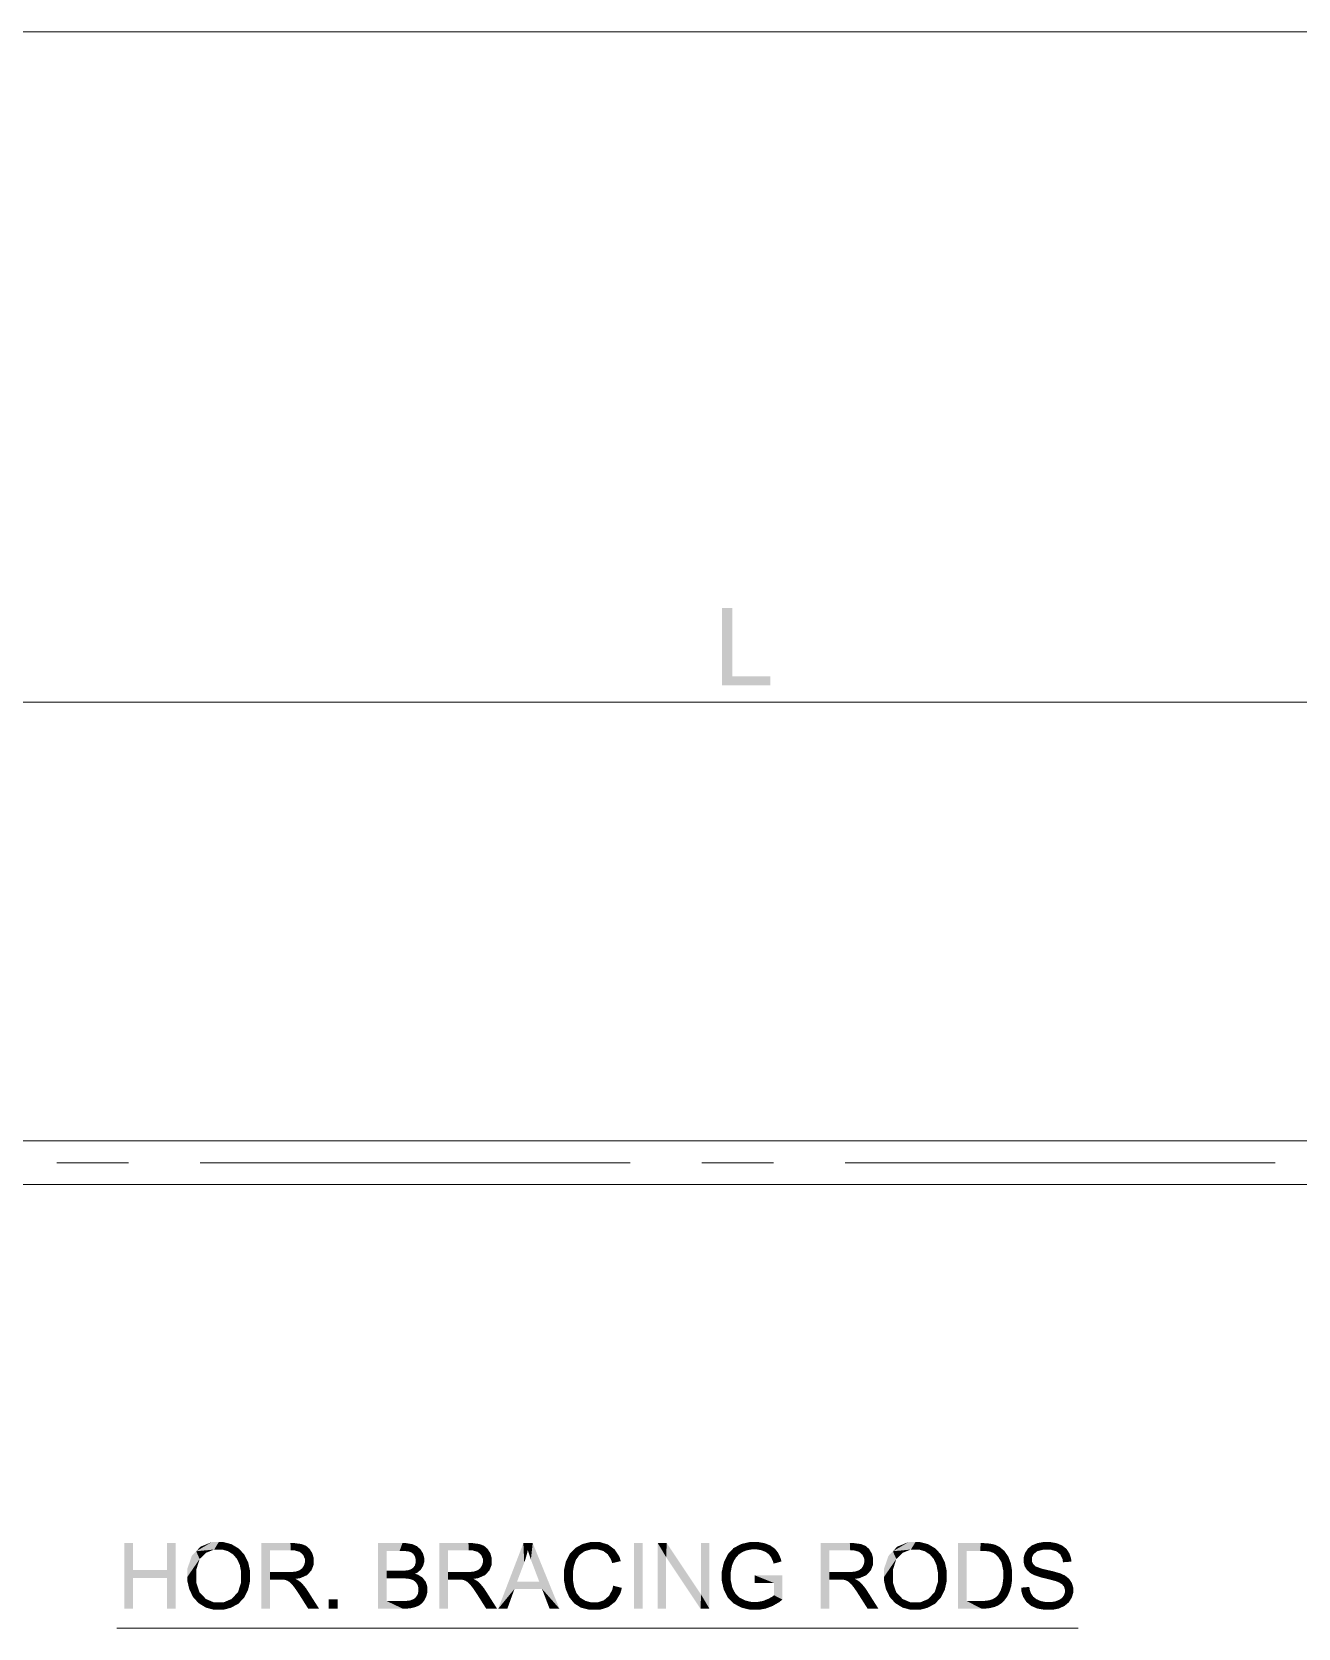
# Model space of a CAD drawing. Header units: millimetres. Extents: x 2 to 579, y 1 to 405.
# Drawn here: x 150.9 to 195.1, y 162.3 to 218 of the extents above; entities that cross this region are included whole.
import ezdxf

# ---------------------------------------------------------------- set-up
doc = ezdxf.new("R2010")
doc.units = ezdxf.units.MM
doc.linetypes.add('XKITLINE00', pattern=[0])
doc.layers.add('GraphicObject', color=6, linetype='Continuous', lineweight=0)
doc.layers.add('LinkedObject', color=7, linetype='Continuous', lineweight=0)

# ---------------------------------------------------------------- blocks, each defined once
blk = doc.blocks.new('*A3')
at = {"layer": 'GraphicObject', "color": 3, "linetype": 'XKITLINE00', "lineweight": 0}
blk.add_line((242.663, 218.012), (108.104, 218.012), dxfattribs=at)
blk = doc.blocks.new('*A4')
at = {"layer": 'LinkedObject'}
for points in [[(175.356, 197.909), (175, 195.209), (175, 197.909)], [(175.356, 195.527), (175, 195.209), (175.356, 197.909)], [(175, 195.209), (175.356, 195.527), (176.685, 195.209)], [(176.685, 195.209), (175.356, 195.527), (176.685, 195.527)], [(154.447, 164.332), (154.145, 162.985), (154.145, 165.272)], [(154.447, 164.332), (154.145, 165.272), (154.447, 165.272)], [(155.938, 165.272), (155.636, 164.332), (155.636, 165.272)], [(155.636, 164.062), (155.636, 164.332), (155.938, 165.272)], [(155.636, 164.062), (155.938, 165.272), (155.938, 162.985)], [(156.653, 164.989), (156.347, 164.098), (156.5, 164.828)], [(156.774, 164.72), (156.347, 164.098), (156.653, 164.989)], [(157.2, 165.311), (156.653, 164.989), (156.805, 165.15)], [(157.442, 165.311), (156.653, 164.989), (157.2, 165.311)], [(157.282, 165.05), (156.653, 164.989), (157.442, 165.311)], [(157.006, 164.94), (156.653, 164.989), (157.282, 165.05)], [(156.653, 164.989), (157.006, 164.94), (156.89, 164.83)], [(156.774, 164.72), (156.653, 164.989), (156.89, 164.83)], [(157.282, 165.05), (157.442, 165.311), (157.443, 165.05)], [(157.442, 165.311), (157.556, 165.05), (157.443, 165.05)], [(157.885, 165.236), (157.442, 165.311), (157.6, 165.311)], [(158.012, 165.16), (157.442, 165.311), (157.885, 165.236)], [(157.761, 164.993), (157.442, 165.311), (158.012, 165.16)], [(157.556, 165.05), (157.442, 165.311), (157.761, 164.993)], [(157.761, 164.993), (158.012, 165.16), (157.852, 164.936)], [(158.012, 165.16), (157.942, 164.879), (157.852, 164.936)], [(157.942, 164.879), (158.012, 165.16), (158.081, 164.717)], [(158.333, 164.874), (158.012, 165.16), (158.14, 165.084)], [(158.4, 164.738), (158.012, 165.16), (158.333, 164.874)], [(158.081, 164.717), (158.012, 165.16), (158.4, 164.738)], [(159.231, 164.264), (158.929, 162.985), (158.929, 165.272)], [(158.929, 165.272), (159.231, 165.021), (159.231, 164.264)], [(159.953, 165.021), (158.929, 165.272), (159.941, 165.272)], [(159.231, 165.021), (158.929, 165.272), (159.953, 165.021)], [(159.941, 165.272), (160.08, 165.021), (159.953, 165.021)], [(160.326, 165.241), (159.941, 165.272), (160.094, 165.272)], [(160.405, 165.211), (159.941, 165.272), (160.326, 165.241)], [(160.266, 164.968), (159.941, 165.272), (160.405, 165.211)], [(160.08, 165.021), (159.941, 165.272), (160.266, 164.968)], [(160.405, 165.211), (160.325, 164.916), (160.266, 164.968)], [(160.485, 165.18), (160.325, 164.916), (160.405, 165.211)], [(160.325, 164.916), (160.485, 165.18), (160.384, 164.864)], [(160.384, 164.864), (160.485, 165.18), (160.659, 164.993)], [(160.659, 164.993), (160.443, 164.73), (160.384, 164.864)], [(160.706, 164.915), (160.443, 164.73), (160.659, 164.993)], [(160.754, 164.743), (160.443, 164.73), (160.706, 164.915)], [(160.659, 164.993), (160.485, 165.18), (160.611, 165.071)], [(162.991, 165.272), (163.292, 164.042), (162.991, 162.985)], [(163.292, 164.312), (163.292, 164.042), (162.991, 165.272)], [(162.991, 165.272), (163.292, 165.002), (163.292, 164.312)], [(163.75, 165.002), (162.991, 165.272), (163.849, 165.272)], [(163.292, 165.002), (162.991, 165.272), (163.75, 165.002)], [(163.75, 165.002), (163.849, 165.272), (163.874, 165.002)], [(163.849, 165.272), (164.048, 164.986), (163.874, 165.002)], [(163.98, 165.272), (164.048, 164.986), (163.849, 165.272)], [(164.19, 165.238), (164.048, 164.986), (163.98, 165.272)], [(164.048, 164.986), (164.19, 165.238), (164.099, 164.97)], [(164.099, 164.97), (164.19, 165.238), (164.15, 164.954)], [(164.15, 164.954), (164.19, 165.238), (164.27, 165.203)], [(164.27, 165.203), (164.228, 164.895), (164.15, 164.954)], [(164.349, 165.168), (164.228, 164.895), (164.27, 165.203)], [(164.473, 165.061), (164.228, 164.895), (164.349, 165.168)], [(164.518, 164.989), (164.228, 164.895), (164.473, 165.061)], [(164.228, 164.895), (164.518, 164.989), (164.255, 164.852)], [(164.518, 164.989), (164.283, 164.809), (164.255, 164.852)], [(164.283, 164.809), (164.518, 164.989), (164.31, 164.709)], [(164.31, 164.709), (164.518, 164.989), (164.607, 164.687)], [(164.607, 164.766), (164.518, 164.989), (164.563, 164.917)], [(164.607, 164.687), (164.518, 164.989), (164.607, 164.766)], [(165.44, 164.264), (165.138, 162.985), (165.138, 165.272)], [(165.138, 165.272), (165.44, 165.021), (165.44, 164.264)], [(166.162, 165.021), (165.138, 165.272), (166.15, 165.272)], [(165.44, 165.021), (165.138, 165.272), (166.162, 165.021)], [(166.15, 165.272), (166.29, 165.021), (166.162, 165.021)], [(166.535, 165.241), (166.15, 165.272), (166.303, 165.272)], [(166.614, 165.211), (166.15, 165.272), (166.535, 165.241)], [(166.475, 164.968), (166.15, 165.272), (166.614, 165.211)], [(166.29, 165.021), (166.15, 165.272), (166.475, 164.968)], [(166.614, 165.211), (166.534, 164.916), (166.475, 164.968)], [(166.694, 165.18), (166.534, 164.916), (166.614, 165.211)], [(166.534, 164.916), (166.694, 165.18), (166.593, 164.864)], [(166.593, 164.864), (166.694, 165.18), (166.868, 164.993)], [(166.868, 164.993), (166.652, 164.73), (166.593, 164.864)], [(166.915, 164.915), (166.652, 164.73), (166.868, 164.993)], [(166.963, 164.743), (166.652, 164.73), (166.915, 164.915)], [(166.868, 164.993), (166.694, 165.18), (166.82, 165.071)], [(168.066, 165.272), (168.096, 164.594), (167.188, 162.985)], [(168.096, 164.594), (168.066, 165.272), (168.135, 164.703)], [(168.135, 164.703), (168.066, 165.272), (168.197, 164.922)], [(168.197, 164.922), (168.066, 165.272), (168.22, 165.032)], [(168.392, 165.272), (168.22, 165.032), (168.066, 165.272)], [(168.22, 165.032), (168.392, 165.272), (168.247, 164.939)], [(168.247, 164.939), (168.392, 165.272), (168.328, 164.701)], [(168.328, 164.701), (168.392, 165.272), (168.382, 164.556)], [(168.382, 164.556), (168.392, 165.272), (168.621, 163.925)], [(168.621, 163.925), (168.392, 165.272), (168.715, 163.678)], [(168.715, 163.678), (168.392, 165.272), (169.325, 162.985)], [(169.685, 164.902), (170.024, 164.863), (169.617, 164.769)], [(169.879, 165.104), (170.024, 164.863), (169.685, 164.902)], [(170.005, 165.173), (170.024, 164.863), (169.879, 165.104)], [(170.131, 165.242), (170.421, 165.053), (170.005, 165.173)], [(170.005, 165.173), (170.421, 165.053), (170.201, 164.99)], [(170.024, 164.863), (170.005, 165.173), (170.112, 164.926)], [(170.112, 164.926), (170.005, 165.173), (170.201, 164.99)], [(170.408, 165.311), (170.421, 165.053), (170.131, 165.242)], [(170.559, 165.311), (170.421, 165.053), (170.408, 165.311)], [(170.421, 165.053), (170.559, 165.311), (170.553, 165.053)], [(170.559, 165.311), (170.667, 165.053), (170.553, 165.053)], [(171.019, 165.224), (170.559, 165.311), (170.731, 165.311)], [(171.136, 165.137), (170.559, 165.311), (171.019, 165.224)], [(170.858, 164.996), (170.559, 165.311), (171.136, 165.137)], [(170.667, 165.053), (170.559, 165.311), (170.858, 164.996)], [(170.858, 164.996), (171.136, 165.137), (170.933, 164.939)], [(171.136, 165.137), (171.009, 164.882), (170.933, 164.939)], [(171.009, 164.882), (171.136, 165.137), (171.124, 164.7)], [(171.124, 164.7), (171.136, 165.137), (171.461, 164.645)], [(171.415, 164.804), (171.136, 165.137), (171.253, 165.049)], [(171.461, 164.645), (171.136, 165.137), (171.415, 164.804)], [(172.225, 165.272), (171.923, 162.985), (171.923, 165.272)], [(172.225, 162.985), (171.923, 162.985), (172.225, 165.272)], [(172.756, 165.272), (173.046, 164.781), (172.756, 162.985)], [(173.046, 164.781), (172.756, 165.272), (173.066, 165.272)], [(173.046, 164.781), (173.066, 165.272), (174.245, 162.985)], [(174.245, 162.985), (173.066, 165.272), (174.265, 163.477)], [(174.556, 165.272), (174.265, 163.477), (174.265, 165.272)], [(174.556, 162.985), (174.265, 163.477), (174.556, 165.272)], [(175.529, 165.171), (175.127, 164.741), (175.398, 165.101)], [(175.699, 164.958), (175.127, 164.741), (175.529, 165.171)], [(175.398, 165.101), (175.127, 164.741), (175.197, 164.886)], [(175.577, 164.875), (175.127, 164.741), (175.699, 164.958)], [(175.962, 165.311), (175.529, 165.171), (175.66, 165.241)], [(176.03, 165.053), (175.529, 165.171), (175.962, 165.311)], [(175.529, 165.171), (175.775, 164.99), (175.699, 164.958)], [(175.775, 164.99), (175.529, 165.171), (175.85, 165.021)], [(175.85, 165.021), (175.529, 165.171), (176.03, 165.053)], [(176.134, 165.053), (175.962, 165.311), (176.133, 165.311)], [(176.03, 165.053), (175.962, 165.311), (176.134, 165.053)], [(176.133, 165.311), (176.22, 165.053), (176.134, 165.053)], [(176.257, 165.311), (176.22, 165.053), (176.133, 165.311)], [(176.22, 165.053), (176.257, 165.311), (176.378, 165.023)], [(176.581, 165.231), (176.257, 165.311), (176.481, 165.271)], [(176.378, 165.023), (176.257, 165.311), (176.581, 165.231)], [(176.378, 165.023), (176.581, 165.231), (176.449, 164.993)], [(176.581, 165.231), (176.52, 164.963), (176.449, 164.993)], [(176.52, 164.963), (176.581, 165.231), (176.629, 164.883)], [(176.839, 165.079), (176.581, 165.231), (176.682, 165.191)], [(176.896, 165.007), (176.581, 165.231), (176.839, 165.079)], [(176.629, 164.883), (176.581, 165.231), (176.896, 165.007)], [(176.629, 164.883), (176.896, 165.007), (176.667, 164.833)], [(176.896, 165.007), (176.705, 164.783), (176.667, 164.833)], [(176.705, 164.783), (176.896, 165.007), (176.769, 164.645)], [(176.769, 164.645), (176.896, 165.007), (177.039, 164.748)], [(177.039, 164.748), (176.896, 165.007), (176.953, 164.935)], [(178.743, 164.264), (178.441, 162.985), (178.441, 165.272)], [(178.441, 165.272), (178.743, 165.021), (178.743, 164.264)], [(179.466, 165.021), (178.441, 165.272), (179.453, 165.272)], [(178.743, 165.021), (178.441, 165.272), (179.466, 165.021)], [(179.453, 165.272), (179.593, 165.021), (179.466, 165.021)], [(179.838, 165.241), (179.453, 165.272), (179.606, 165.272)], [(179.917, 165.211), (179.453, 165.272), (179.838, 165.241)], [(179.779, 164.968), (179.453, 165.272), (179.917, 165.211)], [(179.593, 165.021), (179.453, 165.272), (179.779, 164.968)], [(179.917, 165.211), (179.837, 164.916), (179.779, 164.968)], [(179.997, 165.18), (179.837, 164.916), (179.917, 165.211)], [(179.837, 164.916), (179.997, 165.18), (179.896, 164.864)], [(179.896, 164.864), (179.997, 165.18), (180.171, 164.993)], [(180.171, 164.993), (179.955, 164.73), (179.896, 164.864)], [(180.219, 164.915), (179.955, 164.73), (180.171, 164.993)], [(180.266, 164.743), (179.955, 164.73), (180.219, 164.915)], [(180.171, 164.993), (179.997, 165.18), (180.124, 165.071)], [(180.954, 164.989), (180.648, 164.098), (180.801, 164.828)], [(181.075, 164.72), (180.648, 164.098), (180.954, 164.989)], [(181.501, 165.311), (180.954, 164.989), (181.107, 165.15)], [(181.743, 165.311), (180.954, 164.989), (181.501, 165.311)], [(181.584, 165.05), (180.954, 164.989), (181.743, 165.311)], [(181.307, 164.94), (180.954, 164.989), (181.584, 165.05)], [(180.954, 164.989), (181.307, 164.94), (181.191, 164.83)], [(181.075, 164.72), (180.954, 164.989), (181.191, 164.83)], [(181.584, 165.05), (181.743, 165.311), (181.744, 165.05)], [(181.743, 165.311), (181.858, 165.05), (181.744, 165.05)], [(182.186, 165.236), (181.743, 165.311), (181.901, 165.311)], [(182.314, 165.16), (181.743, 165.311), (182.186, 165.236)], [(182.062, 164.993), (181.743, 165.311), (182.314, 165.16)], [(181.858, 165.05), (181.743, 165.311), (182.062, 164.993)], [(182.062, 164.993), (182.314, 165.16), (182.153, 164.936)], [(182.314, 165.16), (182.244, 164.879), (182.153, 164.936)], [(182.244, 164.879), (182.314, 165.16), (182.382, 164.717)], [(182.634, 164.874), (182.314, 165.16), (182.441, 165.084)], [(182.701, 164.738), (182.314, 165.16), (182.634, 164.874)], [(182.382, 164.717), (182.314, 165.16), (182.701, 164.738)], [(183.225, 165.272), (183.527, 165.002), (183.225, 162.985)], [(184.008, 165.002), (183.225, 165.272), (184.013, 165.272)], [(183.527, 165.002), (183.225, 165.272), (184.008, 165.002)], [(183.225, 162.985), (183.527, 165.002), (183.527, 163.255)], [(184.013, 165.272), (184.143, 165.002), (184.008, 165.002)], [(184.146, 165.272), (184.143, 165.002), (184.013, 165.272)], [(184.146, 165.272), (184.339, 164.979), (184.143, 165.002)], [(184.349, 165.256), (184.339, 164.979), (184.146, 165.272)], [(184.419, 165.24), (184.339, 164.979), (184.349, 165.256)], [(184.419, 165.24), (184.399, 164.956), (184.339, 164.979)], [(184.399, 164.956), (184.419, 165.24), (184.484, 164.923)], [(184.685, 165.135), (184.419, 165.24), (184.518, 165.217)], [(184.754, 165.076), (184.419, 165.24), (184.685, 165.135)], [(184.627, 164.794), (184.419, 165.24), (184.754, 165.076)], [(184.484, 164.923), (184.419, 165.24), (184.627, 164.794)], [(184.754, 165.076), (184.686, 164.697), (184.627, 164.794)], [(184.845, 164.999), (184.686, 164.697), (184.754, 165.076)], [(184.98, 164.804), (184.686, 164.697), (184.845, 164.999)], [(185.613, 165.004), (185.515, 164.68), (185.564, 164.929)], [(185.868, 164.893), (185.515, 164.68), (185.613, 165.004)], [(185.564, 164.929), (185.515, 164.68), (185.515, 164.767)], [(185.805, 164.771), (185.515, 164.68), (185.868, 164.893)], [(185.662, 165.08), (185.931, 164.943), (185.613, 165.004)], [(185.613, 165.004), (185.931, 164.943), (185.868, 164.893)], [(185.805, 165.194), (185.931, 164.943), (185.662, 165.08)], [(185.993, 164.993), (185.805, 165.194), (185.9, 165.233)], [(185.931, 164.943), (185.805, 165.194), (185.993, 164.993)], [(185.994, 165.272), (186.193, 165.044), (185.9, 165.233)], [(185.9, 165.233), (186.193, 165.044), (185.993, 164.993)], [(186.203, 165.311), (186.193, 165.044), (185.994, 165.272)], [(186.319, 165.311), (186.193, 165.044), (186.203, 165.311)], [(186.193, 165.044), (186.319, 165.311), (186.33, 165.044)], [(186.319, 165.311), (186.462, 165.044), (186.33, 165.044)], [(186.67, 165.27), (186.319, 165.311), (186.446, 165.311)], [(186.767, 165.229), (186.319, 165.311), (186.67, 165.27)], [(186.661, 164.988), (186.319, 165.311), (186.767, 165.229)], [(186.462, 165.044), (186.319, 165.311), (186.661, 164.988)], [(186.767, 165.229), (186.729, 164.933), (186.661, 164.988)], [(186.864, 165.188), (186.729, 164.933), (186.767, 165.229)], [(186.729, 164.933), (186.864, 165.188), (186.796, 164.877)], [(186.796, 164.877), (186.864, 165.188), (187.065, 164.988)], [(187.065, 164.988), (186.875, 164.713), (186.796, 164.877)], [(187.065, 164.988), (186.864, 165.188), (187.013, 165.068)], [(187.117, 164.908), (186.875, 164.713), (187.065, 164.988)], [(187.173, 164.728), (186.875, 164.713), (187.117, 164.908)], [(154.447, 164.062), (154.145, 162.985), (154.447, 164.332)], [(154.447, 164.332), (155.636, 164.062), (154.447, 164.062)], [(155.636, 164.332), (155.636, 164.062), (154.447, 164.332)], [(156.5, 164.828), (156.347, 164.098), (156.347, 164.383)], [(156.658, 164.351), (156.347, 164.098), (156.774, 164.72)], [(156.347, 164.098), (156.658, 164.351), (156.658, 164.093)], [(158.081, 164.717), (158.4, 164.738), (158.128, 164.613)], [(158.4, 164.738), (158.175, 164.509), (158.128, 164.613)], [(158.175, 164.509), (158.4, 164.738), (158.222, 164.266)], [(158.222, 164.266), (158.4, 164.738), (158.533, 164.296)], [(158.533, 164.296), (158.4, 164.738), (158.467, 164.603)], [(160.263, 164.328), (160.597, 164.238), (160.204, 164.307)], [(160.597, 164.238), (160.263, 164.328), (160.352, 164.397)], [(160.382, 164.444), (160.597, 164.238), (160.352, 164.397)], [(160.413, 164.491), (160.597, 164.238), (160.382, 164.444)], [(160.413, 164.491), (160.754, 164.648), (160.597, 164.238)], [(160.443, 164.594), (160.754, 164.648), (160.413, 164.491)], [(160.754, 164.648), (160.443, 164.73), (160.754, 164.743)], [(160.443, 164.73), (160.754, 164.648), (160.443, 164.649)], [(160.754, 164.648), (160.443, 164.594), (160.443, 164.649)], [(160.597, 164.238), (160.754, 164.648), (160.675, 164.322)], [(160.675, 164.322), (160.754, 164.648), (160.754, 164.527)], [(164.033, 164.325), (164.288, 164.202), (163.889, 164.312)], [(164.077, 164.338), (164.368, 164.242), (164.033, 164.325)], [(164.288, 164.202), (164.033, 164.325), (164.368, 164.242)], [(164.135, 164.355), (164.368, 164.242), (164.077, 164.338)], [(164.222, 164.412), (164.368, 164.242), (164.135, 164.355)], [(164.528, 164.411), (164.222, 164.412), (164.281, 164.492)], [(164.488, 164.346), (164.222, 164.412), (164.528, 164.411)], [(164.368, 164.242), (164.222, 164.412), (164.488, 164.346)], [(164.281, 164.492), (164.607, 164.687), (164.528, 164.411)], [(164.31, 164.592), (164.607, 164.687), (164.281, 164.492)], [(164.607, 164.687), (164.31, 164.652), (164.31, 164.709)], [(164.31, 164.652), (164.607, 164.687), (164.31, 164.592)], [(164.528, 164.411), (164.607, 164.687), (164.568, 164.476)], [(164.568, 164.476), (164.607, 164.687), (164.607, 164.614)], [(166.472, 164.328), (166.806, 164.238), (166.413, 164.307)], [(166.806, 164.238), (166.472, 164.328), (166.561, 164.397)], [(166.591, 164.444), (166.806, 164.238), (166.561, 164.397)], [(166.622, 164.491), (166.806, 164.238), (166.591, 164.444)], [(166.622, 164.491), (166.963, 164.648), (166.806, 164.238)], [(166.652, 164.594), (166.963, 164.648), (166.622, 164.491)], [(166.963, 164.648), (166.652, 164.73), (166.963, 164.743)], [(166.652, 164.73), (166.963, 164.648), (166.652, 164.649)], [(166.963, 164.648), (166.652, 164.594), (166.652, 164.649)], [(166.806, 164.238), (166.963, 164.648), (166.884, 164.322)], [(166.884, 164.322), (166.963, 164.648), (166.963, 164.527)], [(167.188, 162.985), (168.096, 164.594), (167.844, 163.925)], [(169.828, 164.48), (169.481, 164.325), (169.549, 164.636)], [(169.792, 164.261), (169.481, 164.325), (169.828, 164.48)], [(169.864, 164.587), (169.549, 164.636), (169.617, 164.769)], [(169.828, 164.48), (169.549, 164.636), (169.864, 164.587)], [(169.617, 164.769), (170.024, 164.863), (169.9, 164.693)], [(169.864, 164.587), (169.617, 164.769), (169.9, 164.693)], [(171.124, 164.7), (171.461, 164.645), (171.164, 164.575)], [(172.756, 162.985), (173.046, 164.781), (173.046, 162.985)], [(175.127, 164.741), (174.988, 164.285), (175.058, 164.596)], [(175.343, 164.491), (174.988, 164.285), (175.127, 164.741)], [(175.299, 164.261), (174.988, 164.285), (175.343, 164.491)], [(175.531, 164.823), (175.127, 164.741), (175.577, 164.875)], [(175.484, 164.772), (175.127, 164.741), (175.531, 164.823)], [(175.412, 164.659), (175.127, 164.741), (175.484, 164.772)], [(175.127, 164.741), (175.412, 164.659), (175.386, 164.597)], [(175.343, 164.491), (175.127, 164.741), (175.386, 164.597)], [(176.769, 164.645), (177.039, 164.748), (176.795, 164.558)], [(176.795, 164.558), (177.039, 164.748), (177.069, 164.633)], [(179.775, 164.328), (180.109, 164.238), (179.717, 164.307)], [(180.109, 164.238), (179.775, 164.328), (179.864, 164.397)], [(179.894, 164.444), (180.109, 164.238), (179.864, 164.397)], [(179.925, 164.491), (180.109, 164.238), (179.894, 164.444)], [(179.925, 164.491), (180.266, 164.648), (180.109, 164.238)], [(179.955, 164.594), (180.266, 164.648), (179.925, 164.491)], [(180.266, 164.648), (179.955, 164.73), (180.266, 164.743)], [(179.955, 164.73), (180.266, 164.648), (179.955, 164.649)], [(180.266, 164.648), (179.955, 164.594), (179.955, 164.649)], [(180.109, 164.238), (180.266, 164.648), (180.187, 164.322)], [(180.187, 164.322), (180.266, 164.648), (180.266, 164.527)], [(180.801, 164.828), (180.648, 164.098), (180.648, 164.383)], [(180.959, 164.351), (180.648, 164.098), (181.075, 164.72)], [(180.648, 164.098), (180.959, 164.351), (180.959, 164.093)], [(182.382, 164.717), (182.701, 164.738), (182.429, 164.613)], [(182.701, 164.738), (182.476, 164.509), (182.429, 164.613)], [(182.476, 164.509), (182.701, 164.738), (182.523, 164.266)], [(182.523, 164.266), (182.701, 164.738), (182.834, 164.296)], [(182.834, 164.296), (182.701, 164.738), (182.768, 164.603)], [(184.686, 164.697), (184.98, 164.804), (184.745, 164.601)], [(184.745, 164.601), (184.98, 164.804), (185.025, 164.685)], [(185.025, 164.685), (184.803, 164.325), (184.745, 164.601)], [(185.07, 164.566), (184.803, 164.325), (185.025, 164.685)], [(185.114, 164.294), (184.803, 164.325), (185.07, 164.566)], [(185.114, 164.141), (184.803, 164.325), (185.114, 164.294)], [(184.803, 164.325), (185.114, 164.141), (184.803, 164.146)], [(185.515, 164.68), (185.805, 164.771), (185.805, 164.7)], [(185.805, 164.639), (185.515, 164.68), (185.805, 164.7)], [(185.515, 164.68), (185.805, 164.639), (185.515, 164.602)], [(185.515, 164.602), (185.805, 164.639), (185.555, 164.459)], [(185.555, 164.459), (185.805, 164.639), (185.595, 164.395)], [(185.595, 164.395), (185.805, 164.639), (185.85, 164.537)], [(185.85, 164.537), (185.756, 164.225), (185.595, 164.395)], [(185.595, 164.395), (185.756, 164.225), (185.635, 164.332)], [(185.894, 164.497), (185.756, 164.225), (185.85, 164.537)], [(185.756, 164.225), (185.894, 164.497), (185.838, 164.182)], [(185.838, 164.182), (185.894, 164.497), (185.938, 164.458)], [(185.838, 164.182), (185.938, 164.458), (185.901, 164.149)], [(185.901, 164.149), (185.938, 164.458), (186.122, 164.077)], [(186.122, 164.077), (185.938, 164.458), (186.166, 164.376)], [(186.122, 164.077), (186.166, 164.376), (186.279, 164.039)], [(186.279, 164.039), (186.166, 164.376), (186.35, 164.334)], [(186.279, 164.039), (186.35, 164.334), (186.436, 164.002)], [(186.436, 164.002), (186.35, 164.334), (186.534, 164.293)], [(187.177, 164.627), (186.875, 164.713), (187.173, 164.728)], [(186.875, 164.713), (187.177, 164.627), (186.887, 164.605)], [(154.145, 162.985), (154.447, 164.062), (154.447, 162.985)], [(155.636, 164.062), (155.938, 162.985), (155.636, 162.985)], [(156.347, 164.098), (156.658, 163.887), (156.347, 163.948)], [(156.658, 163.887), (156.347, 164.098), (156.658, 164.093)], [(156.347, 163.948), (156.658, 163.887), (156.412, 163.663)], [(156.412, 163.663), (156.658, 163.887), (156.478, 163.528)], [(156.478, 163.528), (156.658, 163.887), (156.769, 163.561)], [(158.112, 163.565), (158.533, 164.125), (158.393, 163.503)], [(158.222, 163.906), (158.533, 164.125), (158.112, 163.565)], [(158.222, 164.126), (158.533, 164.296), (158.533, 164.125)], [(158.222, 164.266), (158.533, 164.296), (158.222, 164.126)], [(158.533, 164.125), (158.222, 163.906), (158.222, 164.126)], [(158.393, 163.503), (158.533, 164.125), (158.463, 163.64)], [(158.463, 163.64), (158.533, 164.125), (158.533, 163.951)], [(159.231, 164.264), (159.231, 164.001), (158.929, 162.985)], [(158.929, 162.985), (159.231, 164.001), (159.231, 162.985)], [(159.581, 164.001), (159.231, 164.264), (159.88, 164.264)], [(159.231, 164.001), (159.231, 164.264), (159.581, 164.001)], [(159.581, 164.001), (159.88, 164.264), (159.64, 164.001)], [(159.64, 164.001), (159.88, 164.264), (159.724, 163.995)], [(159.724, 163.995), (159.88, 164.264), (159.749, 163.99)], [(159.749, 163.99), (159.88, 164.264), (159.784, 163.981)], [(159.784, 163.981), (159.88, 164.264), (159.853, 163.951)], [(159.853, 163.951), (159.88, 164.264), (159.984, 164.264)], [(159.853, 163.951), (159.984, 164.264), (159.887, 163.929)], [(159.984, 164.264), (160.111, 164.026), (159.887, 163.929)], [(159.887, 163.929), (160.111, 164.026), (159.921, 163.907)], [(160.111, 164.026), (159.998, 163.831), (159.921, 163.907)], [(160.146, 164.285), (160.111, 164.026), (159.984, 164.264)], [(160.171, 163.997), (159.998, 163.831), (160.111, 164.026)], [(159.998, 163.831), (160.171, 163.997), (160.041, 163.776)], [(160.041, 163.776), (160.171, 163.997), (160.083, 163.722)], [(160.083, 163.722), (160.171, 163.997), (160.293, 163.912)], [(160.293, 163.912), (160.193, 163.564), (160.083, 163.722)], [(160.111, 164.026), (160.146, 164.285), (160.275, 164.049)], [(160.204, 164.307), (160.597, 164.238), (160.146, 164.285)], [(160.518, 164.155), (160.146, 164.285), (160.597, 164.238)], [(160.275, 164.049), (160.146, 164.285), (160.518, 164.155)], [(160.293, 163.912), (160.171, 163.997), (160.262, 163.94)], [(160.359, 163.851), (160.193, 163.564), (160.293, 163.912)], [(160.484, 163.699), (160.193, 163.564), (160.359, 163.851)], [(162.991, 162.985), (163.292, 164.042), (163.292, 163.255)], [(163.822, 164.042), (163.292, 164.312), (163.788, 164.312)], [(163.292, 164.042), (163.292, 164.312), (163.822, 164.042)], [(163.932, 164.042), (163.788, 164.312), (163.889, 164.312)], [(163.822, 164.042), (163.788, 164.312), (163.932, 164.042)], [(163.889, 164.312), (164.288, 164.202), (163.932, 164.042)], [(163.932, 164.042), (164.288, 164.202), (164.099, 164.023)], [(164.288, 164.202), (164.158, 164.004), (164.099, 164.023)], [(164.158, 164.004), (164.288, 164.202), (164.216, 163.985)], [(164.216, 163.985), (164.288, 164.202), (164.307, 163.918)], [(164.551, 164.068), (164.288, 164.202), (164.392, 164.172)], [(164.307, 163.918), (164.288, 164.202), (164.551, 164.068)], [(164.307, 163.918), (164.551, 164.068), (164.34, 163.871)], [(164.34, 163.871), (164.551, 164.068), (164.373, 163.824)], [(164.373, 163.824), (164.551, 164.068), (164.606, 163.995)], [(164.606, 163.995), (164.406, 163.713), (164.373, 163.824)], [(164.662, 163.921), (164.406, 163.713), (164.606, 163.995)], [(164.717, 163.748), (164.406, 163.713), (164.662, 163.921)], [(165.44, 164.264), (165.44, 164.001), (165.138, 162.985)], [(165.138, 162.985), (165.44, 164.001), (165.44, 162.985)], [(165.79, 164.001), (165.44, 164.264), (166.089, 164.264)], [(165.44, 164.001), (165.44, 164.264), (165.79, 164.001)], [(165.79, 164.001), (166.089, 164.264), (165.849, 164.001)], [(165.849, 164.001), (166.089, 164.264), (165.933, 163.995)], [(165.933, 163.995), (166.089, 164.264), (165.958, 163.99)], [(165.958, 163.99), (166.089, 164.264), (165.994, 163.981)], [(165.994, 163.981), (166.089, 164.264), (166.062, 163.951)], [(166.062, 163.951), (166.089, 164.264), (166.193, 164.264)], [(166.062, 163.951), (166.193, 164.264), (166.096, 163.929)], [(166.193, 164.264), (166.32, 164.026), (166.096, 163.929)], [(166.096, 163.929), (166.32, 164.026), (166.13, 163.907)], [(166.32, 164.026), (166.207, 163.831), (166.13, 163.907)], [(166.355, 164.285), (166.32, 164.026), (166.193, 164.264)], [(166.38, 163.997), (166.207, 163.831), (166.32, 164.026)], [(166.207, 163.831), (166.38, 163.997), (166.25, 163.776)], [(166.25, 163.776), (166.38, 163.997), (166.293, 163.722)], [(166.293, 163.722), (166.38, 163.997), (166.502, 163.912)], [(166.502, 163.912), (166.402, 163.564), (166.293, 163.722)], [(166.32, 164.026), (166.355, 164.285), (166.484, 164.049)], [(166.413, 164.307), (166.806, 164.238), (166.355, 164.285)], [(166.727, 164.155), (166.355, 164.285), (166.806, 164.238)], [(166.484, 164.049), (166.355, 164.285), (166.727, 164.155)], [(166.502, 163.912), (166.38, 163.997), (166.471, 163.94)], [(166.568, 163.851), (166.402, 163.564), (166.502, 163.912)], [(166.693, 163.699), (166.402, 163.564), (166.568, 163.851)], [(167.758, 163.678), (167.188, 162.985), (167.844, 163.925)], [(167.844, 163.925), (168.715, 163.678), (167.758, 163.678)], [(168.621, 163.925), (168.715, 163.678), (167.844, 163.925)], [(169.481, 164.325), (169.792, 164.261), (169.481, 164.146)], [(169.481, 164.146), (169.792, 164.261), (169.792, 164.148)], [(169.792, 164.148), (169.481, 163.982), (169.481, 164.146)], [(169.792, 164.002), (169.481, 163.982), (169.792, 164.148)], [(169.792, 164.002), (169.602, 163.533), (169.481, 163.982)], [(169.481, 163.982), (169.602, 163.533), (169.541, 163.676)], [(169.834, 163.747), (169.602, 163.533), (169.792, 164.002)], [(171.5, 163.711), (171.167, 163.643), (171.198, 163.787)], [(174.988, 164.285), (175.299, 164.261), (174.988, 164.118)], [(174.988, 164.118), (175.299, 164.261), (175.299, 164.136)], [(175.299, 163.983), (174.988, 164.118), (175.299, 164.136)], [(174.988, 164.118), (175.128, 163.508), (174.988, 163.949)], [(175.299, 163.983), (175.128, 163.508), (174.988, 164.118)], [(174.988, 163.949), (175.128, 163.508), (175.058, 163.645)], [(175.352, 163.727), (175.128, 163.508), (175.299, 163.983)], [(176.134, 164.152), (176.806, 163.882), (176.134, 163.882)], [(177.103, 164.152), (176.806, 163.882), (176.134, 164.152)], [(176.806, 163.456), (177.103, 164.152), (177.103, 163.304)], [(176.806, 163.882), (177.103, 164.152), (176.806, 163.456)], [(178.743, 164.264), (178.743, 164.001), (178.441, 162.985)], [(178.441, 162.985), (178.743, 164.001), (178.743, 162.985)], [(179.093, 164.001), (178.743, 164.264), (179.392, 164.264)], [(178.743, 164.001), (178.743, 164.264), (179.093, 164.001)], [(179.093, 164.001), (179.392, 164.264), (179.152, 164.001)], [(179.152, 164.001), (179.392, 164.264), (179.236, 163.995)], [(179.236, 163.995), (179.392, 164.264), (179.262, 163.99)], [(179.262, 163.99), (179.392, 164.264), (179.297, 163.981)], [(179.297, 163.981), (179.392, 164.264), (179.366, 163.951)], [(179.366, 163.951), (179.392, 164.264), (179.496, 164.264)], [(179.366, 163.951), (179.496, 164.264), (179.399, 163.929)], [(179.496, 164.264), (179.623, 164.026), (179.399, 163.929)], [(179.399, 163.929), (179.623, 164.026), (179.433, 163.907)], [(179.623, 164.026), (179.51, 163.831), (179.433, 163.907)], [(179.658, 164.285), (179.623, 164.026), (179.496, 164.264)], [(179.683, 163.997), (179.51, 163.831), (179.623, 164.026)], [(179.51, 163.831), (179.683, 163.997), (179.553, 163.776)], [(179.553, 163.776), (179.683, 163.997), (179.596, 163.722)], [(179.596, 163.722), (179.683, 163.997), (179.805, 163.912)], [(179.805, 163.912), (179.705, 163.564), (179.596, 163.722)], [(179.623, 164.026), (179.658, 164.285), (179.787, 164.049)], [(179.717, 164.307), (180.109, 164.238), (179.658, 164.285)], [(180.03, 164.155), (179.658, 164.285), (180.109, 164.238)], [(179.787, 164.049), (179.658, 164.285), (180.03, 164.155)], [(179.805, 163.912), (179.683, 163.997), (179.774, 163.94)], [(179.871, 163.851), (179.705, 163.564), (179.805, 163.912)], [(179.997, 163.699), (179.705, 163.564), (179.871, 163.851)], [(180.648, 164.098), (180.959, 163.887), (180.648, 163.948)], [(180.959, 163.887), (180.648, 164.098), (180.959, 164.093)], [(180.648, 163.948), (180.959, 163.887), (180.714, 163.663)], [(180.714, 163.663), (180.959, 163.887), (180.779, 163.528)], [(180.779, 163.528), (180.959, 163.887), (181.07, 163.561)], [(182.413, 163.565), (182.834, 164.125), (182.694, 163.503)], [(182.523, 163.906), (182.834, 164.125), (182.413, 163.565)], [(182.523, 164.126), (182.834, 164.296), (182.834, 164.125)], [(182.523, 164.266), (182.834, 164.296), (182.523, 164.126)], [(182.834, 164.125), (182.523, 163.906), (182.523, 164.126)], [(182.694, 163.503), (182.834, 164.125), (182.764, 163.64)], [(182.764, 163.64), (182.834, 164.125), (182.834, 163.951)], [(185.054, 163.68), (184.713, 163.614), (184.773, 163.796)], [(184.803, 164.016), (185.114, 164.011), (184.773, 163.796)], [(184.773, 163.796), (185.114, 164.011), (185.054, 163.68)], [(185.114, 164.141), (184.803, 164.016), (184.803, 164.146)], [(185.114, 164.011), (184.803, 164.016), (185.114, 164.141)], [(185.054, 163.68), (185.114, 164.011), (185.084, 163.78)], [(186.436, 164.002), (186.534, 164.293), (186.64, 163.946)], [(186.64, 163.946), (186.534, 164.293), (186.686, 163.928)], [(186.686, 163.928), (186.534, 164.293), (186.757, 163.901)], [(186.787, 164.22), (186.757, 163.901), (186.534, 164.293)], [(186.856, 164.189), (186.757, 163.901), (186.787, 164.22)], [(186.757, 163.901), (186.856, 164.189), (186.861, 163.833)], [(186.861, 163.833), (186.856, 164.189), (186.956, 164.143)], [(186.861, 163.833), (186.956, 164.143), (186.892, 163.793)], [(186.892, 163.793), (186.956, 164.143), (186.924, 163.753)], [(186.956, 164.143), (187.151, 163.956), (186.924, 163.753)], [(186.924, 163.753), (187.151, 163.956), (186.955, 163.659)], [(186.955, 163.659), (187.151, 163.956), (187.198, 163.885)], [(186.955, 163.659), (187.198, 163.885), (186.955, 163.605)], [(186.955, 163.605), (187.198, 163.885), (186.955, 163.552)], [(187.198, 163.885), (187.246, 163.631), (186.955, 163.552)], [(187.151, 163.956), (186.956, 164.143), (187.103, 164.026)], [(187.246, 163.631), (187.198, 163.885), (187.246, 163.723)], [(156.769, 163.561), (156.736, 163.18), (156.478, 163.528)], [(156.478, 163.528), (156.736, 163.18), (156.543, 163.393)], [(156.88, 163.443), (156.736, 163.18), (156.769, 163.561)], [(156.736, 163.18), (156.88, 163.443), (156.863, 163.102)], [(156.863, 163.102), (156.88, 163.443), (156.992, 163.324)], [(156.992, 163.324), (157.44, 162.946), (156.863, 163.102)], [(157.271, 163.205), (157.44, 162.946), (156.992, 163.324)], [(157.995, 163.088), (157.61, 163.205), (157.891, 163.325)], [(158.001, 163.445), (158.124, 163.158), (157.891, 163.325)], [(157.891, 163.325), (158.124, 163.158), (157.995, 163.088)], [(158.393, 163.503), (158.001, 163.445), (158.112, 163.565)], [(158.323, 163.366), (158.001, 163.445), (158.393, 163.503)], [(158.124, 163.158), (158.001, 163.445), (158.323, 163.366)], [(160.193, 163.564), (160.484, 163.699), (160.259, 163.461)], [(160.259, 163.461), (160.484, 163.699), (160.543, 163.608)], [(160.259, 163.461), (160.543, 163.608), (160.561, 162.985)], [(160.561, 162.985), (160.543, 163.608), (160.939, 162.985)], [(161.593, 163.306), (161.273, 162.985), (161.273, 163.306)], [(161.593, 162.985), (161.273, 162.985), (161.593, 163.306)], [(163.292, 163.255), (163.862, 162.985), (162.991, 162.985)], [(163.863, 163.255), (163.862, 162.985), (163.292, 163.255)], [(163.863, 163.255), (163.972, 162.985), (163.862, 162.985)], [(163.937, 163.255), (163.972, 162.985), (163.863, 163.255)], [(164.04, 163.261), (164.156, 163.004), (163.937, 163.255)], [(163.937, 163.255), (164.156, 163.004), (163.972, 162.985)], [(164.07, 163.266), (164.156, 163.004), (164.04, 163.261)], [(164.231, 163.024), (164.07, 163.266), (164.122, 163.276)], [(164.156, 163.004), (164.07, 163.266), (164.231, 163.024)], [(164.21, 163.307), (164.482, 163.137), (164.122, 163.276)], [(164.122, 163.276), (164.482, 163.137), (164.231, 163.024)], [(164.245, 163.329), (164.482, 163.137), (164.21, 163.307)], [(164.482, 163.137), (164.245, 163.329), (164.28, 163.35)], [(164.338, 163.414), (164.649, 163.35), (164.28, 163.35)], [(164.28, 163.35), (164.649, 163.35), (164.482, 163.137)], [(164.361, 163.456), (164.649, 163.35), (164.338, 163.414)], [(164.649, 163.35), (164.361, 163.456), (164.384, 163.498)], [(164.384, 163.498), (164.717, 163.648), (164.649, 163.35)], [(164.406, 163.594), (164.717, 163.648), (164.384, 163.498)], [(164.717, 163.648), (164.406, 163.713), (164.717, 163.748)], [(164.406, 163.713), (164.717, 163.648), (164.406, 163.649)], [(164.717, 163.648), (164.406, 163.594), (164.406, 163.649)], [(164.482, 163.137), (164.649, 163.35), (164.532, 163.174)], [(164.532, 163.174), (164.649, 163.35), (164.615, 163.281)], [(164.649, 163.35), (164.717, 163.648), (164.683, 163.419)], [(164.683, 163.419), (164.717, 163.648), (164.717, 163.568)], [(166.402, 163.564), (166.693, 163.699), (166.468, 163.461)], [(166.468, 163.461), (166.693, 163.699), (166.752, 163.608)], [(166.468, 163.461), (166.752, 163.608), (166.77, 162.985)], [(166.77, 162.985), (166.752, 163.608), (167.148, 162.985)], [(167.188, 162.985), (167.758, 163.678), (167.507, 162.985)], [(168.715, 163.678), (169.325, 162.985), (168.98, 162.985)], [(169.602, 163.533), (169.834, 163.747), (169.877, 163.638)], [(169.919, 163.529), (169.602, 163.533), (169.877, 163.638)], [(169.602, 163.533), (169.954, 163.097), (169.662, 163.39)], [(169.919, 163.529), (169.954, 163.097), (169.602, 163.533)], [(169.662, 163.39), (169.954, 163.097), (169.838, 163.172)], [(170.052, 163.366), (169.954, 163.097), (169.919, 163.529)], [(169.954, 163.097), (170.052, 163.366), (170.141, 163.313)], [(170.231, 163.259), (169.954, 163.097), (170.141, 163.313)], [(170.231, 163.259), (170.554, 162.946), (169.954, 163.097)], [(170.425, 163.205), (170.554, 162.946), (170.231, 163.259)], [(170.872, 163.278), (171.158, 163.142), (170.657, 163.205)], [(171.158, 163.142), (170.872, 163.278), (170.96, 163.352)], [(171.048, 163.425), (171.158, 163.142), (170.96, 163.352)], [(171.048, 163.425), (171.5, 163.711), (171.158, 163.142)], [(171.167, 163.643), (171.5, 163.711), (171.048, 163.425)], [(171.158, 163.142), (171.5, 163.711), (171.282, 163.24)], [(171.282, 163.24), (171.5, 163.711), (171.453, 163.524)], [(174.265, 163.477), (174.556, 162.985), (174.245, 162.985)], [(175.128, 163.508), (175.352, 163.727), (175.404, 163.624)], [(175.457, 163.521), (175.128, 163.508), (175.404, 163.624)], [(175.457, 163.521), (175.544, 163.091), (175.128, 163.508)], [(175.128, 163.508), (175.544, 163.091), (175.198, 163.372)], [(175.198, 163.372), (175.544, 163.091), (175.406, 163.163)], [(175.61, 163.368), (175.544, 163.091), (175.457, 163.521)], [(175.544, 163.091), (175.61, 163.368), (175.711, 163.319)], [(175.811, 163.269), (175.544, 163.091), (175.711, 163.319)], [(175.811, 163.269), (176.156, 162.946), (175.544, 163.091)], [(176.025, 163.219), (176.156, 162.946), (175.811, 163.269)], [(176.156, 162.946), (176.025, 163.219), (176.138, 163.219)], [(176.138, 163.219), (176.281, 162.946), (176.156, 162.946)], [(176.237, 163.219), (176.281, 162.946), (176.138, 163.219)], [(176.428, 163.256), (176.525, 162.991), (176.237, 163.219)], [(176.237, 163.219), (176.525, 162.991), (176.281, 162.946)], [(176.643, 163.036), (176.428, 163.256), (176.522, 163.294)], [(176.525, 162.991), (176.428, 163.256), (176.643, 163.036)], [(176.616, 163.332), (176.762, 163.081), (176.522, 163.294)], [(176.522, 163.294), (176.762, 163.081), (176.643, 163.036)], [(176.758, 163.413), (177.103, 163.304), (176.616, 163.332)], [(176.616, 163.332), (177.103, 163.304), (176.762, 163.081)], [(176.806, 163.456), (177.103, 163.304), (176.758, 163.413)], [(176.762, 163.081), (177.103, 163.304), (176.992, 163.215)], [(179.705, 163.564), (179.997, 163.699), (179.771, 163.461)], [(179.771, 163.461), (179.997, 163.699), (180.055, 163.608)], [(179.771, 163.461), (180.055, 163.608), (180.073, 162.985)], [(180.073, 162.985), (180.055, 163.608), (180.451, 162.985)], [(181.07, 163.561), (181.037, 163.18), (180.779, 163.528)], [(180.779, 163.528), (181.037, 163.18), (180.845, 163.393)], [(181.182, 163.443), (181.037, 163.18), (181.07, 163.561)], [(181.037, 163.18), (181.182, 163.443), (181.164, 163.102)], [(181.164, 163.102), (181.182, 163.443), (181.293, 163.324)], [(181.293, 163.324), (181.741, 162.946), (181.164, 163.102)], [(181.572, 163.205), (181.741, 162.946), (181.293, 163.324)], [(182.296, 163.088), (181.911, 163.205), (182.192, 163.325)], [(182.302, 163.445), (182.425, 163.158), (182.192, 163.325)], [(182.192, 163.325), (182.425, 163.158), (182.296, 163.088)], [(182.694, 163.503), (182.302, 163.445), (182.413, 163.565)], [(182.624, 163.366), (182.302, 163.445), (182.694, 163.503)], [(182.425, 163.158), (182.302, 163.445), (182.624, 163.366)], [(183.527, 163.255), (184.05, 162.985), (183.225, 162.985)], [(184.016, 163.255), (184.05, 162.985), (183.527, 163.255)], [(184.016, 163.255), (184.154, 162.985), (184.05, 162.985)], [(184.129, 163.255), (184.154, 162.985), (184.016, 163.255)], [(184.417, 163.024), (184.129, 163.255), (184.306, 163.276)], [(184.337, 163.005), (184.129, 163.255), (184.417, 163.024)], [(184.154, 162.985), (184.129, 163.255), (184.337, 163.005)], [(184.371, 163.297), (184.417, 163.024), (184.306, 163.276)], [(184.435, 163.318), (184.417, 163.024), (184.371, 163.297)], [(184.417, 163.024), (184.435, 163.318), (184.497, 163.044)], [(184.69, 163.139), (184.435, 163.318), (184.537, 163.378)], [(184.633, 163.101), (184.435, 163.318), (184.69, 163.139)], [(184.497, 163.044), (184.435, 163.318), (184.633, 163.101)], [(184.576, 163.416), (184.746, 163.177), (184.537, 163.378)], [(184.537, 163.378), (184.746, 163.177), (184.69, 163.139)], [(184.898, 163.346), (184.576, 163.416), (184.629, 163.47)], [(184.85, 163.281), (184.576, 163.416), (184.898, 163.346)], [(184.746, 163.177), (184.576, 163.416), (184.85, 163.281)], [(184.713, 163.614), (184.898, 163.346), (184.629, 163.47)], [(185.023, 163.579), (184.713, 163.614), (185.054, 163.68)], [(184.945, 163.412), (184.713, 163.614), (185.023, 163.579)], [(184.898, 163.346), (184.713, 163.614), (184.945, 163.412)], [(185.726, 163.659), (185.43, 163.719), (185.716, 163.745)], [(185.43, 163.719), (185.555, 163.309), (185.433, 163.605)], [(185.726, 163.659), (185.555, 163.309), (185.43, 163.719)], [(185.433, 163.605), (185.555, 163.309), (185.496, 163.4)], [(185.773, 163.518), (185.555, 163.309), (185.726, 163.659)], [(185.555, 163.309), (185.773, 163.518), (185.615, 163.218)], [(185.615, 163.218), (185.773, 163.518), (185.779, 163.082)], [(185.81, 163.462), (185.779, 163.082), (185.773, 163.518)], [(185.847, 163.407), (185.779, 163.082), (185.81, 163.462)], [(185.847, 163.407), (185.884, 163.037), (185.779, 163.082)], [(185.962, 163.318), (185.884, 163.037), (185.847, 163.407)], [(185.884, 163.037), (185.962, 163.318), (185.988, 162.992)], [(186.039, 163.284), (185.988, 162.992), (185.962, 163.318)], [(186.117, 163.25), (185.988, 162.992), (186.039, 163.284)], [(186.117, 163.25), (186.248, 162.946), (185.988, 162.992)], [(186.292, 163.216), (186.248, 162.946), (186.117, 163.25)], [(186.292, 163.216), (186.403, 162.946), (186.248, 162.946)], [(186.389, 163.216), (186.403, 162.946), (186.292, 163.216)], [(186.389, 163.216), (186.525, 162.946), (186.403, 162.946)], [(186.476, 163.216), (186.525, 162.946), (186.389, 163.216)], [(186.628, 163.242), (186.842, 163.036), (186.476, 163.216)], [(186.476, 163.216), (186.842, 163.036), (186.525, 162.946)], [(186.694, 163.268), (187.09, 163.206), (186.628, 163.242)], [(186.94, 163.081), (186.628, 163.242), (187.09, 163.206)], [(186.842, 163.036), (186.628, 163.242), (186.94, 163.081)], [(186.76, 163.294), (187.09, 163.206), (186.694, 163.268)], [(186.859, 163.364), (187.142, 163.287), (186.76, 163.294)], [(186.76, 163.294), (187.142, 163.287), (187.09, 163.206)], [(186.891, 163.409), (187.194, 163.368), (186.859, 163.364)], [(187.142, 163.287), (186.859, 163.364), (187.194, 163.368)], [(186.923, 163.454), (187.194, 163.368), (186.891, 163.409)], [(186.923, 163.454), (187.246, 163.631), (187.194, 163.368)], [(186.955, 163.552), (187.246, 163.631), (186.923, 163.454)], [(187.194, 163.368), (187.246, 163.631), (187.246, 163.539)], [(156.863, 163.102), (157.44, 162.946), (156.99, 163.024)], [(156.99, 163.024), (157.44, 162.946), (157.279, 162.946)], [(157.44, 162.946), (157.271, 163.205), (157.439, 163.205)], [(157.61, 163.205), (157.44, 162.946), (157.439, 163.205)], [(157.44, 162.946), (157.61, 163.205), (157.589, 162.946)], [(157.589, 162.946), (157.61, 163.205), (157.867, 163.017)], [(157.867, 163.017), (157.61, 163.205), (157.995, 163.088)], [(164.231, 163.024), (164.482, 163.137), (164.307, 163.043)], [(164.307, 163.043), (164.482, 163.137), (164.432, 163.099)], [(169.954, 163.097), (170.554, 162.946), (170.07, 163.022)], [(170.07, 163.022), (170.554, 162.946), (170.37, 162.946)], [(170.554, 162.946), (170.425, 163.205), (170.529, 163.205)], [(170.657, 163.205), (170.554, 162.946), (170.529, 163.205)], [(170.657, 163.205), (171.158, 163.142), (170.554, 162.946)], [(170.554, 162.946), (171.158, 163.142), (170.733, 162.946)], [(170.733, 162.946), (171.158, 163.142), (171.035, 163.044)], [(175.544, 163.091), (176.156, 162.946), (175.682, 163.019)], [(175.682, 163.019), (176.156, 162.946), (175.988, 162.946)], [(181.164, 163.102), (181.741, 162.946), (181.291, 163.024)], [(181.291, 163.024), (181.741, 162.946), (181.58, 162.946)], [(181.741, 162.946), (181.572, 163.205), (181.74, 163.205)], [(181.911, 163.205), (181.741, 162.946), (181.74, 163.205)], [(181.741, 162.946), (181.911, 163.205), (181.89, 162.946)], [(181.89, 162.946), (181.911, 163.205), (182.168, 163.017)], [(182.168, 163.017), (181.911, 163.205), (182.296, 163.088)], [(186.525, 162.946), (186.842, 163.036), (186.744, 162.991)]]:
    blk.add_hatch(color=7, dxfattribs=at).paths.add_polyline_path(points, flags=17)
at = {"layer": 'LinkedObject', "color": 1, "linetype": 'XKITLINE00', "lineweight": 0}
blk.add_line((237.08, 194.624), (114.605, 194.624), dxfattribs=at)
at = {"layer": 'LinkedObject', "color": 7, "linetype": 'XKITLINE00', "lineweight": 0}
for p, q in [((131.885, 179.307), (219.8, 179.307)), ((219.8, 177.793), (130.805, 177.793)), ((153.889, 162.309), (156.194, 162.309)), ((156.194, 162.309), (158.677, 162.309)), ((158.677, 162.309), (160.983, 162.309)), ((160.983, 162.309), (161.87, 162.309)), ((161.87, 162.309), (162.757, 162.309)), ((162.757, 162.309), (164.886, 162.309)), ((164.886, 162.309), (167.192, 162.309)), ((167.192, 162.309), (169.321, 162.309)), ((169.321, 162.309), (171.626, 162.309)), ((171.626, 162.309), (172.513, 162.309)), ((172.513, 162.309), (174.819, 162.309)), ((174.819, 162.309), (177.302, 162.309)), ((177.302, 162.309), (178.19, 162.309)), ((178.19, 162.309), (180.495, 162.309)), ((180.495, 162.309), (182.978, 162.309)), ((182.978, 162.309), (185.284, 162.309)), ((185.284, 162.309), (187.413, 162.309))]:
    blk.add_line(p, q, dxfattribs=at)
at = {"layer": 'LinkedObject', "color": 6, "linetype": 'XKITLINE00', "lineweight": 0}
for p, q in [((151.794, 178.55), (154.294, 178.55)), ((156.794, 178.55), (171.794, 178.55)), ((174.294, 178.55), (176.794, 178.55)), ((179.294, 178.55), (194.294, 178.55))]:
    blk.add_line(p, q, dxfattribs=at)

msp = doc.modelspace()

# ---------------------------------------------------------------- block references
at = {"lineweight": 0}
for name in ['*A3', '*A4']:
    msp.add_blockref(name, (0, 0), dxfattribs=at)

doc.saveas('drawing.dxf')
